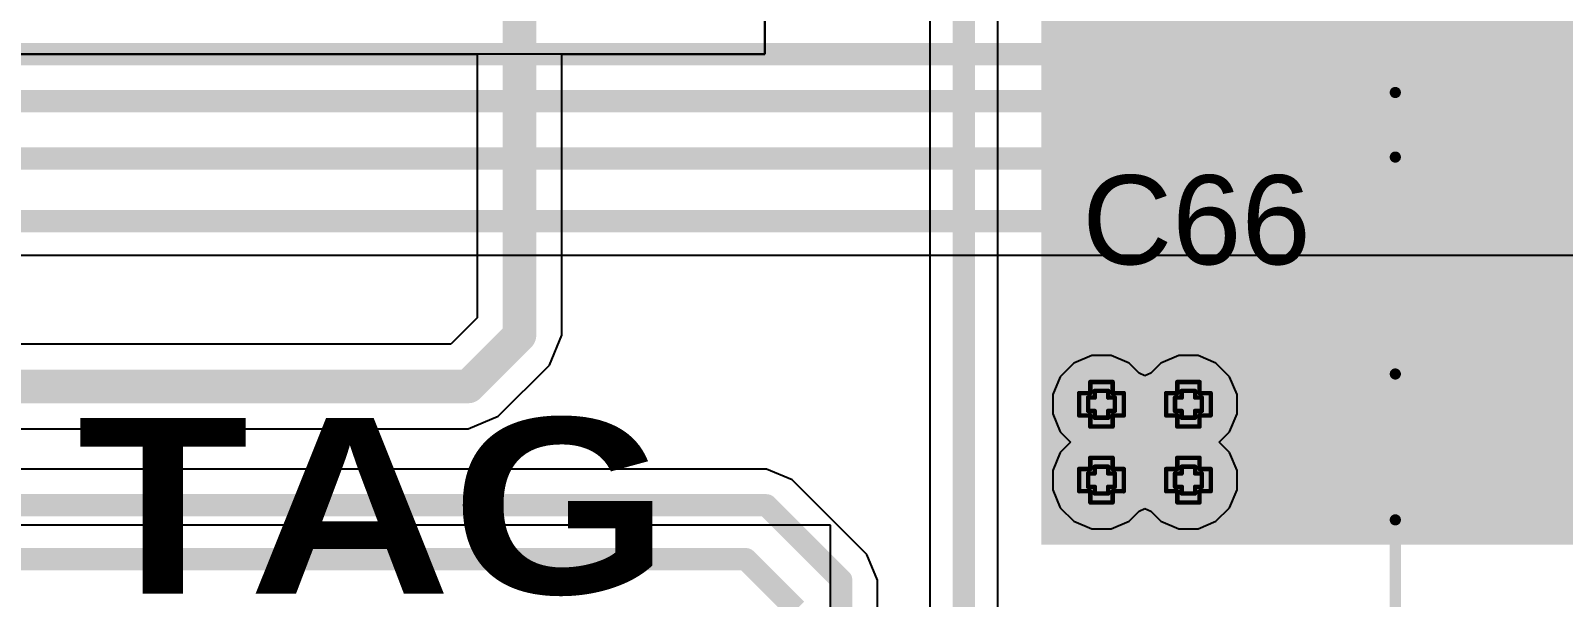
# Model space of a CAD drawing. Header units: inches. Extents: x -4 to 5258, y -4 to 5281.
# Drawn here: x 34.14 to 51.6, y 60.87 to 67.33 of the extents above; entities that cross this region are included whole.
import ezdxf

# ---------------------------------------------------------------- set-up
doc = ezdxf.new("R2010")
doc.units = ezdxf.units.IN
for name, color, linetype in [('Bottom Layer', 5, 'Continuous'), ('Bottom Solder', 6, 'Continuous'), ('Drill Drawing', 1, 'Continuous'), ('Layer 1', 16, 'Continuous'), ('Layer 2', 76, 'Continuous'), ('Top Layer', 1, 'Continuous'), ('Top Overlay', 2, 'Continuous'), ('Top Paste', 8, 'Continuous'), ('Top Solder', 216, 'Continuous'), ('Via Holes', 16, 'Continuous')]:
    doc.layers.add(name, color=color, linetype=linetype)
doc.styles.add('Arial', font='', dxfattribs={"height": 0.2})
doc.styles.add('Arial Black_Bold', font='', dxfattribs={"height": 0.2})
doc.styles.get('Arial').set_extended_font_data('Arial')
doc.styles.get('Arial Black_Bold').set_extended_font_data('Arial Black', bold=True)

# ---------------------------------------------------------------- blocks, each defined once
blk = doc.blocks.new('SVZ1VM101E09E00RAXXX_245')
at = {"layer": 'Top Layer'}
for points in [[(-4.42, 0.6), (-0.92, 0.6), (-0.92, -0.6), (-4.42, -0.6)], [(0.92, 0.6), (4.42, 0.6), (4.42, -0.6), (0.92, -0.6)]]:
    blk.add_hatch(color=1, dxfattribs=at).paths.add_polyline_path(points)
at = {"layer": 'Top Paste'}
for points in [[(-4.42, 0.6), (-0.92, 0.6), (-0.92, -0.6), (-4.42, -0.6)], [(0.92, 0.6), (4.42, 0.6), (4.42, -0.6), (0.92, -0.6)]]:
    blk.add_hatch(color=8, dxfattribs=at).paths.add_polyline_path(points)
at = {"layer": 'Top Solder'}
for points in [[(-4.471, 0.651), (-0.869, 0.651), (-0.869, -0.651), (-4.471, -0.651)], [(0.869, 0.651), (4.471, 0.651), (4.471, -0.651), (0.869, -0.651)]]:
    blk.add_hatch(color=216, dxfattribs=at).paths.add_polyline_path(points)
at = {"layer": 'Top Overlay'}
for points in [[(-2.032, 3.302, 0.127, 0.127, 0), (-3.302, 2.032, 0.127, 0.127, 0)], [(-1.905, 3.302, 0.127, 0.127, 0), (-2.032, 3.302, 0.127, 0.127, 0)], [(3.302, 3.302, 0.127, 0.127, 0), (-1.905, 3.302, 0.127, 0.127, 0)], [(3.302, 3.302, 0.127, 0.127, 0), (3.302, 0.831, 0.127, 0.127, 0)], [(-3.302, 2.032, 0.127, 0.127, 0), (-3.302, 0.831, 0.127, 0.127, 0)], [(-3.302, -0.831, 0.127, 0.127, 0), (-3.302, -2.032, 0.127, 0.127, 0)], [(3.302, -0.831, 0.127, 0.127, 0), (3.302, -3.302, 0.127, 0.127, 0)], [(-2.032, -3.302, 0.127, 0.127, 0), (-3.302, -2.032, 0.127, 0.127, 0)], [(3.302, -3.302, 0.127, 0.127, 0), (-2.032, -3.302, 0.127, 0.127, 0)]]:
    blk.add_lwpolyline(points, format="xyseb", dxfattribs=at)
for points in [[(-2.064, 3.302, 0.0635, 0.0635, 1), (-2, 3.302, 0.0635, 0.0635, 1)], [(-2.064, 3.302, 0.0635, 0.0635, 1), (-2, 3.302, 0.0635, 0.0635, 1)], [(-1.937, 3.302, 0.0635, 0.0635, 1), (-1.873, 3.302, 0.0635, 0.0635, 1)], [(-1.937, 3.302, 0.0635, 0.0635, 1), (-1.873, 3.302, 0.0635, 0.0635, 1)], [(3.27, 3.302, 0.0635, 0.0635, 1), (3.334, 3.302, 0.0635, 0.0635, 1)], [(3.27, 3.302, 0.0635, 0.0635, 1), (3.334, 3.302, 0.0635, 0.0635, 1)], [(-3.334, 2.032, 0.0635, 0.0635, 1), (-3.27, 2.032, 0.0635, 0.0635, 1)], [(-3.334, 2.032, 0.0635, 0.0635, 1), (-3.27, 2.032, 0.0635, 0.0635, 1)], [(-3.334, 0.831, 0.0635, 0.0635, 1), (-3.27, 0.831, 0.0635, 0.0635, 1)], [(3.27, 0.831, 0.0635, 0.0635, 1), (3.334, 0.831, 0.0635, 0.0635, 1)], [(-3.334, -0.831, 0.0635, 0.0635, 1), (-3.27, -0.831, 0.0635, 0.0635, 1)], [(3.27, -0.831, 0.0635, 0.0635, 1), (3.334, -0.831, 0.0635, 0.0635, 1)], [(-3.334, -2.032, 0.0635, 0.0635, 1), (-3.27, -2.032, 0.0635, 0.0635, 1)], [(-3.334, -2.032, 0.0635, 0.0635, 1), (-3.27, -2.032, 0.0635, 0.0635, 1)], [(-2.064, -3.302, 0.0635, 0.0635, 1), (-2, -3.302, 0.0635, 0.0635, 1)], [(-2.064, -3.302, 0.0635, 0.0635, 1), (-2, -3.302, 0.0635, 0.0635, 1)], [(3.27, -3.302, 0.0635, 0.0635, 1), (3.334, -3.302, 0.0635, 0.0635, 1)], [(3.27, -3.302, 0.0635, 0.0635, 1), (3.334, -3.302, 0.0635, 0.0635, 1)]]:
    blk.add_lwpolyline(points, format="xyseb", close=True, dxfattribs=at)
at = {"layer": 'Top Overlay', "style": 'Arial'}
blk.add_text('+', height=0.635, dxfattribs=at).set_placement((-4.05, 0.699))
blk = doc.blocks.new('SVZ1VM101E09E00RAXXX_247')
at = {"layer": 'Top Layer'}
for points in [[(-4.42, 0.6), (-0.92, 0.6), (-0.92, -0.6), (-4.42, -0.6)], [(0.92, 0.6), (4.42, 0.6), (4.42, -0.6), (0.92, -0.6)]]:
    blk.add_hatch(color=1, dxfattribs=at).paths.add_polyline_path(points)
at = {"layer": 'Top Paste'}
for points in [[(-4.42, 0.6), (-0.92, 0.6), (-0.92, -0.6), (-4.42, -0.6)], [(0.92, 0.6), (4.42, 0.6), (4.42, -0.6), (0.92, -0.6)]]:
    blk.add_hatch(color=8, dxfattribs=at).paths.add_polyline_path(points)
at = {"layer": 'Top Solder'}
for points in [[(-4.471, 0.651), (-0.869, 0.651), (-0.869, -0.651), (-4.471, -0.651)], [(0.869, 0.651), (4.471, 0.651), (4.471, -0.651), (0.869, -0.651)]]:
    blk.add_hatch(color=216, dxfattribs=at).paths.add_polyline_path(points)
at = {"layer": 'Top Overlay'}
for points in [[(-2.032, 3.302, 0.127, 0.127, 0), (-3.302, 2.032, 0.127, 0.127, 0)], [(-1.905, 3.302, 0.127, 0.127, 0), (-2.032, 3.302, 0.127, 0.127, 0)], [(3.302, 3.302, 0.127, 0.127, 0), (-1.905, 3.302, 0.127, 0.127, 0)], [(3.302, 3.302, 0.127, 0.127, 0), (3.302, 0.831, 0.127, 0.127, 0)], [(-3.302, 2.032, 0.127, 0.127, 0), (-3.302, 0.831, 0.127, 0.127, 0)], [(-3.302, -0.831, 0.127, 0.127, 0), (-3.302, -2.032, 0.127, 0.127, 0)], [(3.302, -0.831, 0.127, 0.127, 0), (3.302, -3.302, 0.127, 0.127, 0)], [(-2.032, -3.302, 0.127, 0.127, 0), (-3.302, -2.032, 0.127, 0.127, 0)], [(3.302, -3.302, 0.127, 0.127, 0), (-2.032, -3.302, 0.127, 0.127, 0)]]:
    blk.add_lwpolyline(points, format="xyseb", dxfattribs=at)
for points in [[(-2.064, 3.302, 0.0635, 0.0635, 1), (-2, 3.302, 0.0635, 0.0635, 1)], [(-2.064, 3.302, 0.0635, 0.0635, 1), (-2, 3.302, 0.0635, 0.0635, 1)], [(-1.937, 3.302, 0.0635, 0.0635, 1), (-1.873, 3.302, 0.0635, 0.0635, 1)], [(-1.937, 3.302, 0.0635, 0.0635, 1), (-1.873, 3.302, 0.0635, 0.0635, 1)], [(3.27, 3.302, 0.0635, 0.0635, 1), (3.334, 3.302, 0.0635, 0.0635, 1)], [(3.27, 3.302, 0.0635, 0.0635, 1), (3.334, 3.302, 0.0635, 0.0635, 1)], [(-3.334, 2.032, 0.0635, 0.0635, 1), (-3.27, 2.032, 0.0635, 0.0635, 1)], [(-3.334, 2.032, 0.0635, 0.0635, 1), (-3.27, 2.032, 0.0635, 0.0635, 1)], [(-3.334, 0.831, 0.0635, 0.0635, 1), (-3.27, 0.831, 0.0635, 0.0635, 1)], [(3.27, 0.831, 0.0635, 0.0635, 1), (3.334, 0.831, 0.0635, 0.0635, 1)], [(-3.334, -0.831, 0.0635, 0.0635, 1), (-3.27, -0.831, 0.0635, 0.0635, 1)], [(3.27, -0.831, 0.0635, 0.0635, 1), (3.334, -0.831, 0.0635, 0.0635, 1)], [(-3.334, -2.032, 0.0635, 0.0635, 1), (-3.27, -2.032, 0.0635, 0.0635, 1)], [(-3.334, -2.032, 0.0635, 0.0635, 1), (-3.27, -2.032, 0.0635, 0.0635, 1)], [(-2.064, -3.302, 0.0635, 0.0635, 1), (-2, -3.302, 0.0635, 0.0635, 1)], [(-2.064, -3.302, 0.0635, 0.0635, 1), (-2, -3.302, 0.0635, 0.0635, 1)], [(3.27, -3.302, 0.0635, 0.0635, 1), (3.334, -3.302, 0.0635, 0.0635, 1)], [(3.27, -3.302, 0.0635, 0.0635, 1), (3.334, -3.302, 0.0635, 0.0635, 1)]]:
    blk.add_lwpolyline(points, format="xyseb", close=True, dxfattribs=at)
at = {"layer": 'Top Overlay', "style": 'Arial'}
blk.add_text('+', height=0.635, dxfattribs=at).set_placement((-4.05, 0.699))

msp = doc.modelspace()

# ---------------------------------------------------------------- hatches: boundary and pattern name
at = {"layer": 'Bottom Layer'}
h = msp.add_hatch(color=5, dxfattribs=at)
edge = h.paths.add_edge_path()
edge.add_arc((46.338, 63.07), 0.3, 0, 360)
h = msp.add_hatch(color=5, dxfattribs=at)
edge = h.paths.add_edge_path()
edge.add_arc((47.329, 63.07), 0.3, 0, 360)
h = msp.add_hatch(color=5, dxfattribs=at)
edge = h.paths.add_edge_path()
edge.add_arc((46.338, 62.206), 0.3, 0, 360)
h = msp.add_hatch(color=5, dxfattribs=at)
edge = h.paths.add_edge_path()
edge.add_arc((47.329, 62.206), 0.3, 0, 360)
at = {"layer": 'Bottom Solder'}
h = msp.add_hatch(color=6, dxfattribs=at)
edge = h.paths.add_edge_path()
edge.add_arc((46.338, 63.07), 0.402, 0, 360)
h = msp.add_hatch(color=6, dxfattribs=at)
edge = h.paths.add_edge_path()
edge.add_arc((47.329, 63.07), 0.402, 0, 360)
h = msp.add_hatch(color=6, dxfattribs=at)
edge = h.paths.add_edge_path()
edge.add_arc((46.338, 62.206), 0.402, 0, 360)
h = msp.add_hatch(color=6, dxfattribs=at)
edge = h.paths.add_edge_path()
edge.add_arc((47.329, 62.206), 0.402, 0, 360)
at = {"layer": 'Layer 1'}
h = msp.add_hatch(color=16, dxfattribs=at)
edge = h.paths.add_edge_path()
edge.add_arc((46.338, 63.07), 0.3, 0, 360)
h = msp.add_hatch(color=16, dxfattribs=at)
edge = h.paths.add_edge_path()
edge.add_arc((47.329, 63.07), 0.3, 0, 360)
h = msp.add_hatch(color=16, dxfattribs=at)
edge = h.paths.add_edge_path()
edge.add_arc((46.338, 62.206), 0.3, 0, 360)
h = msp.add_hatch(color=16, dxfattribs=at)
edge = h.paths.add_edge_path()
edge.add_arc((47.329, 62.206), 0.3, 0, 360)
at = {"layer": 'Layer 2'}
h = msp.add_hatch(color=76, dxfattribs=at)
edge = h.paths.add_edge_path()
edge.add_arc((46.338, 63.07), 0.3, 0, 360)
h = msp.add_hatch(color=76, dxfattribs=at)
edge = h.paths.add_edge_path()
edge.add_arc((47.329, 63.07), 0.3, 0, 360)
h = msp.add_hatch(color=76, dxfattribs=at)
edge = h.paths.add_edge_path()
edge.add_arc((46.338, 62.206), 0.3, 0, 360)
h = msp.add_hatch(color=76, dxfattribs=at)
edge = h.paths.add_edge_path()
edge.add_arc((47.329, 62.206), 0.3, 0, 360)
at = {"layer": 'Top Layer'}
msp.add_hatch(color=1, dxfattribs=at).paths.add_polyline_path([(45.653, 61.47), (52.988, 61.47), (52.988, 70.524), (45.653, 70.524)])
h = msp.add_hatch(color=1, dxfattribs=at)
edge = h.paths.add_edge_path()
edge.add_arc((46.338, 63.07), 0.3, 0, 360)
h = msp.add_hatch(color=1, dxfattribs=at)
edge = h.paths.add_edge_path()
edge.add_arc((47.329, 63.07), 0.3, 0, 360)
h = msp.add_hatch(color=1, dxfattribs=at)
edge = h.paths.add_edge_path()
edge.add_arc((46.338, 62.206), 0.3, 0, 360)
h = msp.add_hatch(color=1, dxfattribs=at)
edge = h.paths.add_edge_path()
edge.add_arc((47.329, 62.206), 0.3, 0, 360)
at = {"layer": 'Top Solder'}
h = msp.add_hatch(color=216, dxfattribs=at)
edge = h.paths.add_edge_path()
edge.add_arc((46.338, 63.07), 0.402, 0, 360)
h = msp.add_hatch(color=216, dxfattribs=at)
edge = h.paths.add_edge_path()
edge.add_arc((47.329, 63.07), 0.402, 0, 360)
h = msp.add_hatch(color=216, dxfattribs=at)
edge = h.paths.add_edge_path()
edge.add_arc((46.338, 62.206), 0.402, 0, 360)
h = msp.add_hatch(color=216, dxfattribs=at)
edge = h.paths.add_edge_path()
edge.add_arc((47.329, 62.206), 0.402, 0, 360)
at = {"layer": 'Via Holes'}
h = msp.add_hatch(color=7, dxfattribs=at)
edge = h.paths.add_edge_path()
edge.add_arc((46.338, 63.07), 0.15, 0, 360)
h = msp.add_hatch(color=7, dxfattribs=at)
edge = h.paths.add_edge_path()
edge.add_arc((47.329, 63.07), 0.15, 0, 360)
h = msp.add_hatch(color=7, dxfattribs=at)
edge = h.paths.add_edge_path()
edge.add_arc((46.338, 62.206), 0.15, 0, 360)
h = msp.add_hatch(color=7, dxfattribs=at)
edge = h.paths.add_edge_path()
edge.add_arc((47.329, 62.206), 0.15, 0, 360)

# ---------------------------------------------------------------- linework, layer by layer
at = {"layer": 'Bottom Layer'}
for p, q in [((44.382, 71.354), (44.382, 25.254)), ((45.159, 57.755), (45.159, 71.193))]:
    msp.add_line(p, q, dxfattribs=at)
msp.add_lwpolyline([(44.771, 24.859, 0.254, 0.254, 0), (44.771, 71.354, 0.254, 0.254, 0)], format="xyseb", dxfattribs=at)
at = {"layer": 'Drill Drawing'}
for points in [[(46.084, 62.943, 0.0508, 0.0508, 0), (46.084, 63.197, 0.0508, 0.0508, 0)], [(46.084, 63.197, 0.0508, 0.0508, 0), (46.211, 63.197, 0.0508, 0.0508, 0)], [(46.211, 63.197, 0.0508, 0.0508, 0), (46.211, 63.324, 0.0508, 0.0508, 0)], [(46.211, 63.324, 0.0508, 0.0508, 0), (46.465, 63.324, 0.0508, 0.0508, 0)], [(46.262, 63.146, 0.0508, 0.0508, 0), (46.262, 63.222, 0.0508, 0.0508, 0)], [(46.262, 63.222, 0.0508, 0.0508, 0), (46.414, 63.222, 0.0508, 0.0508, 0)], [(46.414, 63.146, 0.0508, 0.0508, 0), (46.414, 63.222, 0.0508, 0.0508, 0)], [(46.465, 63.197, 0.0508, 0.0508, 0), (46.465, 63.324, 0.0508, 0.0508, 0)], [(46.465, 63.197, 0.0508, 0.0508, 0), (46.592, 63.197, 0.0508, 0.0508, 0)], [(46.592, 62.943, 0.0508, 0.0508, 0), (46.592, 63.197, 0.0508, 0.0508, 0)], [(47.075, 62.943, 0.0508, 0.0508, 0), (47.075, 63.197, 0.0508, 0.0508, 0)], [(47.075, 63.197, 0.0508, 0.0508, 0), (47.202, 63.197, 0.0508, 0.0508, 0)], [(47.202, 63.197, 0.0508, 0.0508, 0), (47.202, 63.324, 0.0508, 0.0508, 0)], [(47.202, 63.324, 0.0508, 0.0508, 0), (47.456, 63.324, 0.0508, 0.0508, 0)], [(47.252, 63.146, 0.0508, 0.0508, 0), (47.252, 63.222, 0.0508, 0.0508, 0)], [(47.252, 63.222, 0.0508, 0.0508, 0), (47.405, 63.222, 0.0508, 0.0508, 0)], [(47.405, 63.146, 0.0508, 0.0508, 0), (47.405, 63.222, 0.0508, 0.0508, 0)], [(47.456, 63.197, 0.0508, 0.0508, 0), (47.456, 63.324, 0.0508, 0.0508, 0)], [(47.456, 63.197, 0.0508, 0.0508, 0), (47.583, 63.197, 0.0508, 0.0508, 0)], [(47.583, 62.943, 0.0508, 0.0508, 0), (47.583, 63.197, 0.0508, 0.0508, 0)], [(46.186, 62.994, 0.0508, 0.0508, 0), (46.186, 63.146, 0.0508, 0.0508, 0)], [(46.186, 63.146, 0.0508, 0.0508, 0), (46.262, 63.146, 0.0508, 0.0508, 0)], [(46.414, 63.146, 0.0508, 0.0508, 0), (46.49, 63.146, 0.0508, 0.0508, 0)], [(46.49, 62.994, 0.0508, 0.0508, 0), (46.49, 63.146, 0.0508, 0.0508, 0)], [(47.176, 62.994, 0.0508, 0.0508, 0), (47.176, 63.146, 0.0508, 0.0508, 0)], [(47.176, 63.146, 0.0508, 0.0508, 0), (47.252, 63.146, 0.0508, 0.0508, 0)], [(47.405, 63.146, 0.0508, 0.0508, 0), (47.481, 63.146, 0.0508, 0.0508, 0)], [(47.481, 62.994, 0.0508, 0.0508, 0), (47.481, 63.146, 0.0508, 0.0508, 0)], [(46.084, 62.943, 0.0508, 0.0508, 0), (46.211, 62.943, 0.0508, 0.0508, 0)], [(46.186, 62.994, 0.0508, 0.0508, 0), (46.262, 62.994, 0.0508, 0.0508, 0)], [(46.211, 62.816, 0.0508, 0.0508, 0), (46.211, 62.943, 0.0508, 0.0508, 0)], [(46.262, 62.917, 0.0508, 0.0508, 0), (46.262, 62.994, 0.0508, 0.0508, 0)], [(46.262, 62.917, 0.0508, 0.0508, 0), (46.414, 62.917, 0.0508, 0.0508, 0)], [(46.414, 62.994, 0.0508, 0.0508, 0), (46.49, 62.994, 0.0508, 0.0508, 0)], [(46.414, 62.917, 0.0508, 0.0508, 0), (46.414, 62.994, 0.0508, 0.0508, 0)], [(46.465, 62.943, 0.0508, 0.0508, 0), (46.592, 62.943, 0.0508, 0.0508, 0)], [(46.465, 62.816, 0.0508, 0.0508, 0), (46.465, 62.943, 0.0508, 0.0508, 0)], [(47.075, 62.943, 0.0508, 0.0508, 0), (47.202, 62.943, 0.0508, 0.0508, 0)], [(47.176, 62.994, 0.0508, 0.0508, 0), (47.252, 62.994, 0.0508, 0.0508, 0)], [(47.202, 62.816, 0.0508, 0.0508, 0), (47.202, 62.943, 0.0508, 0.0508, 0)], [(47.252, 62.917, 0.0508, 0.0508, 0), (47.252, 62.994, 0.0508, 0.0508, 0)], [(47.252, 62.917, 0.0508, 0.0508, 0), (47.405, 62.917, 0.0508, 0.0508, 0)], [(47.405, 62.994, 0.0508, 0.0508, 0), (47.481, 62.994, 0.0508, 0.0508, 0)], [(47.405, 62.917, 0.0508, 0.0508, 0), (47.405, 62.994, 0.0508, 0.0508, 0)], [(47.456, 62.943, 0.0508, 0.0508, 0), (47.583, 62.943, 0.0508, 0.0508, 0)], [(47.456, 62.816, 0.0508, 0.0508, 0), (47.456, 62.943, 0.0508, 0.0508, 0)], [(46.211, 62.816, 0.0508, 0.0508, 0), (46.465, 62.816, 0.0508, 0.0508, 0)], [(47.202, 62.816, 0.0508, 0.0508, 0), (47.456, 62.816, 0.0508, 0.0508, 0)], [(46.084, 62.079, 0.0508, 0.0508, 0), (46.084, 62.333, 0.0508, 0.0508, 0)], [(46.084, 62.333, 0.0508, 0.0508, 0), (46.211, 62.333, 0.0508, 0.0508, 0)], [(46.211, 62.333, 0.0508, 0.0508, 0), (46.211, 62.46, 0.0508, 0.0508, 0)], [(46.211, 62.46, 0.0508, 0.0508, 0), (46.465, 62.46, 0.0508, 0.0508, 0)], [(46.262, 62.282, 0.0508, 0.0508, 0), (46.262, 62.359, 0.0508, 0.0508, 0)], [(46.262, 62.359, 0.0508, 0.0508, 0), (46.414, 62.359, 0.0508, 0.0508, 0)], [(46.414, 62.282, 0.0508, 0.0508, 0), (46.414, 62.359, 0.0508, 0.0508, 0)], [(46.465, 62.333, 0.0508, 0.0508, 0), (46.465, 62.46, 0.0508, 0.0508, 0)], [(46.465, 62.333, 0.0508, 0.0508, 0), (46.592, 62.333, 0.0508, 0.0508, 0)], [(46.592, 62.079, 0.0508, 0.0508, 0), (46.592, 62.333, 0.0508, 0.0508, 0)], [(47.075, 62.079, 0.0508, 0.0508, 0), (47.075, 62.333, 0.0508, 0.0508, 0)], [(47.075, 62.333, 0.0508, 0.0508, 0), (47.202, 62.333, 0.0508, 0.0508, 0)], [(47.202, 62.333, 0.0508, 0.0508, 0), (47.202, 62.46, 0.0508, 0.0508, 0)], [(47.202, 62.46, 0.0508, 0.0508, 0), (47.456, 62.46, 0.0508, 0.0508, 0)], [(47.252, 62.282, 0.0508, 0.0508, 0), (47.252, 62.359, 0.0508, 0.0508, 0)], [(47.252, 62.359, 0.0508, 0.0508, 0), (47.405, 62.359, 0.0508, 0.0508, 0)], [(47.405, 62.282, 0.0508, 0.0508, 0), (47.405, 62.359, 0.0508, 0.0508, 0)], [(47.456, 62.333, 0.0508, 0.0508, 0), (47.456, 62.46, 0.0508, 0.0508, 0)], [(47.456, 62.333, 0.0508, 0.0508, 0), (47.583, 62.333, 0.0508, 0.0508, 0)], [(47.583, 62.079, 0.0508, 0.0508, 0), (47.583, 62.333, 0.0508, 0.0508, 0)], [(46.186, 62.13, 0.0508, 0.0508, 0), (46.186, 62.282, 0.0508, 0.0508, 0)], [(46.186, 62.282, 0.0508, 0.0508, 0), (46.262, 62.282, 0.0508, 0.0508, 0)], [(46.414, 62.282, 0.0508, 0.0508, 0), (46.49, 62.282, 0.0508, 0.0508, 0)], [(46.49, 62.13, 0.0508, 0.0508, 0), (46.49, 62.282, 0.0508, 0.0508, 0)], [(47.176, 62.13, 0.0508, 0.0508, 0), (47.176, 62.282, 0.0508, 0.0508, 0)], [(47.176, 62.282, 0.0508, 0.0508, 0), (47.252, 62.282, 0.0508, 0.0508, 0)], [(47.405, 62.282, 0.0508, 0.0508, 0), (47.481, 62.282, 0.0508, 0.0508, 0)], [(47.481, 62.13, 0.0508, 0.0508, 0), (47.481, 62.282, 0.0508, 0.0508, 0)], [(46.084, 62.079, 0.0508, 0.0508, 0), (46.211, 62.079, 0.0508, 0.0508, 0)], [(46.186, 62.13, 0.0508, 0.0508, 0), (46.262, 62.13, 0.0508, 0.0508, 0)], [(46.211, 61.952, 0.0508, 0.0508, 0), (46.211, 62.079, 0.0508, 0.0508, 0)], [(46.262, 62.054, 0.0508, 0.0508, 0), (46.262, 62.13, 0.0508, 0.0508, 0)], [(46.262, 62.054, 0.0508, 0.0508, 0), (46.414, 62.054, 0.0508, 0.0508, 0)], [(46.414, 62.13, 0.0508, 0.0508, 0), (46.49, 62.13, 0.0508, 0.0508, 0)], [(46.414, 62.054, 0.0508, 0.0508, 0), (46.414, 62.13, 0.0508, 0.0508, 0)], [(46.465, 62.079, 0.0508, 0.0508, 0), (46.592, 62.079, 0.0508, 0.0508, 0)], [(46.465, 61.952, 0.0508, 0.0508, 0), (46.465, 62.079, 0.0508, 0.0508, 0)], [(47.075, 62.079, 0.0508, 0.0508, 0), (47.202, 62.079, 0.0508, 0.0508, 0)], [(47.176, 62.13, 0.0508, 0.0508, 0), (47.252, 62.13, 0.0508, 0.0508, 0)], [(47.202, 61.952, 0.0508, 0.0508, 0), (47.202, 62.079, 0.0508, 0.0508, 0)], [(47.252, 62.054, 0.0508, 0.0508, 0), (47.252, 62.13, 0.0508, 0.0508, 0)], [(47.252, 62.054, 0.0508, 0.0508, 0), (47.405, 62.054, 0.0508, 0.0508, 0)], [(47.405, 62.13, 0.0508, 0.0508, 0), (47.481, 62.13, 0.0508, 0.0508, 0)], [(47.405, 62.054, 0.0508, 0.0508, 0), (47.405, 62.13, 0.0508, 0.0508, 0)], [(47.456, 62.079, 0.0508, 0.0508, 0), (47.583, 62.079, 0.0508, 0.0508, 0)], [(47.456, 61.952, 0.0508, 0.0508, 0), (47.456, 62.079, 0.0508, 0.0508, 0)], [(46.211, 61.952, 0.0508, 0.0508, 0), (46.465, 61.952, 0.0508, 0.0508, 0)], [(47.202, 61.952, 0.0508, 0.0508, 0), (47.456, 61.952, 0.0508, 0.0508, 0)]]:
    msp.add_lwpolyline(points, format="xyseb", dxfattribs=at)
for points in [[(46.071, 63.197, 0.0254, 0.0254, 1), (46.097, 63.197, 0.0254, 0.0254, 1)], [(46.071, 63.197, 0.0254, 0.0254, 1), (46.097, 63.197, 0.0254, 0.0254, 1)], [(46.198, 63.324, 0.0254, 0.0254, 1), (46.224, 63.324, 0.0254, 0.0254, 1)], [(46.198, 63.324, 0.0254, 0.0254, 1), (46.224, 63.324, 0.0254, 0.0254, 1)], [(46.198, 63.197, 0.0254, 0.0254, 1), (46.224, 63.197, 0.0254, 0.0254, 1)], [(46.198, 63.197, 0.0254, 0.0254, 1), (46.224, 63.197, 0.0254, 0.0254, 1)], [(46.249, 63.222, 0.0254, 0.0254, 1), (46.274, 63.222, 0.0254, 0.0254, 1)], [(46.249, 63.222, 0.0254, 0.0254, 1), (46.274, 63.222, 0.0254, 0.0254, 1)], [(46.401, 63.222, 0.0254, 0.0254, 1), (46.427, 63.222, 0.0254, 0.0254, 1)], [(46.401, 63.222, 0.0254, 0.0254, 1), (46.427, 63.222, 0.0254, 0.0254, 1)], [(46.452, 63.324, 0.0254, 0.0254, 1), (46.478, 63.324, 0.0254, 0.0254, 1)], [(46.452, 63.324, 0.0254, 0.0254, 1), (46.478, 63.324, 0.0254, 0.0254, 1)], [(46.452, 63.197, 0.0254, 0.0254, 1), (46.478, 63.197, 0.0254, 0.0254, 1)], [(46.452, 63.197, 0.0254, 0.0254, 1), (46.478, 63.197, 0.0254, 0.0254, 1)], [(46.579, 63.197, 0.0254, 0.0254, 1), (46.605, 63.197, 0.0254, 0.0254, 1)], [(46.579, 63.197, 0.0254, 0.0254, 1), (46.605, 63.197, 0.0254, 0.0254, 1)], [(47.062, 63.197, 0.0254, 0.0254, 1), (47.087, 63.197, 0.0254, 0.0254, 1)], [(47.062, 63.197, 0.0254, 0.0254, 1), (47.087, 63.197, 0.0254, 0.0254, 1)], [(47.189, 63.324, 0.0254, 0.0254, 1), (47.214, 63.324, 0.0254, 0.0254, 1)], [(47.189, 63.324, 0.0254, 0.0254, 1), (47.214, 63.324, 0.0254, 0.0254, 1)], [(47.189, 63.197, 0.0254, 0.0254, 1), (47.214, 63.197, 0.0254, 0.0254, 1)], [(47.189, 63.197, 0.0254, 0.0254, 1), (47.214, 63.197, 0.0254, 0.0254, 1)], [(47.24, 63.222, 0.0254, 0.0254, 1), (47.265, 63.222, 0.0254, 0.0254, 1)], [(47.24, 63.222, 0.0254, 0.0254, 1), (47.265, 63.222, 0.0254, 0.0254, 1)], [(47.392, 63.222, 0.0254, 0.0254, 1), (47.417, 63.222, 0.0254, 0.0254, 1)], [(47.392, 63.222, 0.0254, 0.0254, 1), (47.417, 63.222, 0.0254, 0.0254, 1)], [(47.443, 63.324, 0.0254, 0.0254, 1), (47.468, 63.324, 0.0254, 0.0254, 1)], [(47.443, 63.324, 0.0254, 0.0254, 1), (47.468, 63.324, 0.0254, 0.0254, 1)], [(47.443, 63.197, 0.0254, 0.0254, 1), (47.468, 63.197, 0.0254, 0.0254, 1)], [(47.443, 63.197, 0.0254, 0.0254, 1), (47.468, 63.197, 0.0254, 0.0254, 1)], [(47.57, 63.197, 0.0254, 0.0254, 1), (47.595, 63.197, 0.0254, 0.0254, 1)], [(47.57, 63.197, 0.0254, 0.0254, 1), (47.595, 63.197, 0.0254, 0.0254, 1)], [(46.173, 63.146, 0.0254, 0.0254, 1), (46.198, 63.146, 0.0254, 0.0254, 1)], [(46.173, 63.146, 0.0254, 0.0254, 1), (46.198, 63.146, 0.0254, 0.0254, 1)], [(46.249, 63.146, 0.0254, 0.0254, 1), (46.274, 63.146, 0.0254, 0.0254, 1)], [(46.249, 63.146, 0.0254, 0.0254, 1), (46.274, 63.146, 0.0254, 0.0254, 1)], [(46.401, 63.146, 0.0254, 0.0254, 1), (46.427, 63.146, 0.0254, 0.0254, 1)], [(46.401, 63.146, 0.0254, 0.0254, 1), (46.427, 63.146, 0.0254, 0.0254, 1)], [(46.478, 63.146, 0.0254, 0.0254, 1), (46.503, 63.146, 0.0254, 0.0254, 1)], [(46.478, 63.146, 0.0254, 0.0254, 1), (46.503, 63.146, 0.0254, 0.0254, 1)], [(47.163, 63.146, 0.0254, 0.0254, 1), (47.189, 63.146, 0.0254, 0.0254, 1)], [(47.163, 63.146, 0.0254, 0.0254, 1), (47.189, 63.146, 0.0254, 0.0254, 1)], [(47.24, 63.146, 0.0254, 0.0254, 1), (47.265, 63.146, 0.0254, 0.0254, 1)], [(47.24, 63.146, 0.0254, 0.0254, 1), (47.265, 63.146, 0.0254, 0.0254, 1)], [(47.392, 63.146, 0.0254, 0.0254, 1), (47.417, 63.146, 0.0254, 0.0254, 1)], [(47.392, 63.146, 0.0254, 0.0254, 1), (47.417, 63.146, 0.0254, 0.0254, 1)], [(47.468, 63.146, 0.0254, 0.0254, 1), (47.494, 63.146, 0.0254, 0.0254, 1)], [(47.468, 63.146, 0.0254, 0.0254, 1), (47.494, 63.146, 0.0254, 0.0254, 1)], [(46.071, 62.943, 0.0254, 0.0254, 1), (46.097, 62.943, 0.0254, 0.0254, 1)], [(46.071, 62.943, 0.0254, 0.0254, 1), (46.097, 62.943, 0.0254, 0.0254, 1)], [(46.173, 62.994, 0.0254, 0.0254, 1), (46.198, 62.994, 0.0254, 0.0254, 1)], [(46.173, 62.994, 0.0254, 0.0254, 1), (46.198, 62.994, 0.0254, 0.0254, 1)], [(46.198, 62.943, 0.0254, 0.0254, 1), (46.224, 62.943, 0.0254, 0.0254, 1)], [(46.198, 62.943, 0.0254, 0.0254, 1), (46.224, 62.943, 0.0254, 0.0254, 1)], [(46.249, 62.994, 0.0254, 0.0254, 1), (46.274, 62.994, 0.0254, 0.0254, 1)], [(46.249, 62.994, 0.0254, 0.0254, 1), (46.274, 62.994, 0.0254, 0.0254, 1)], [(46.249, 62.917, 0.0254, 0.0254, 1), (46.274, 62.917, 0.0254, 0.0254, 1)], [(46.249, 62.917, 0.0254, 0.0254, 1), (46.274, 62.917, 0.0254, 0.0254, 1)], [(46.401, 62.994, 0.0254, 0.0254, 1), (46.427, 62.994, 0.0254, 0.0254, 1)], [(46.401, 62.994, 0.0254, 0.0254, 1), (46.427, 62.994, 0.0254, 0.0254, 1)], [(46.401, 62.917, 0.0254, 0.0254, 1), (46.427, 62.917, 0.0254, 0.0254, 1)], [(46.401, 62.917, 0.0254, 0.0254, 1), (46.427, 62.917, 0.0254, 0.0254, 1)], [(46.452, 62.943, 0.0254, 0.0254, 1), (46.478, 62.943, 0.0254, 0.0254, 1)], [(46.452, 62.943, 0.0254, 0.0254, 1), (46.478, 62.943, 0.0254, 0.0254, 1)], [(46.478, 62.994, 0.0254, 0.0254, 1), (46.503, 62.994, 0.0254, 0.0254, 1)], [(46.478, 62.994, 0.0254, 0.0254, 1), (46.503, 62.994, 0.0254, 0.0254, 1)], [(46.579, 62.943, 0.0254, 0.0254, 1), (46.605, 62.943, 0.0254, 0.0254, 1)], [(46.579, 62.943, 0.0254, 0.0254, 1), (46.605, 62.943, 0.0254, 0.0254, 1)], [(47.062, 62.943, 0.0254, 0.0254, 1), (47.087, 62.943, 0.0254, 0.0254, 1)], [(47.062, 62.943, 0.0254, 0.0254, 1), (47.087, 62.943, 0.0254, 0.0254, 1)], [(47.163, 62.994, 0.0254, 0.0254, 1), (47.189, 62.994, 0.0254, 0.0254, 1)], [(47.163, 62.994, 0.0254, 0.0254, 1), (47.189, 62.994, 0.0254, 0.0254, 1)], [(47.189, 62.943, 0.0254, 0.0254, 1), (47.214, 62.943, 0.0254, 0.0254, 1)], [(47.189, 62.943, 0.0254, 0.0254, 1), (47.214, 62.943, 0.0254, 0.0254, 1)], [(47.24, 62.994, 0.0254, 0.0254, 1), (47.265, 62.994, 0.0254, 0.0254, 1)], [(47.24, 62.994, 0.0254, 0.0254, 1), (47.265, 62.994, 0.0254, 0.0254, 1)], [(47.24, 62.917, 0.0254, 0.0254, 1), (47.265, 62.917, 0.0254, 0.0254, 1)], [(47.24, 62.917, 0.0254, 0.0254, 1), (47.265, 62.917, 0.0254, 0.0254, 1)], [(47.392, 62.994, 0.0254, 0.0254, 1), (47.417, 62.994, 0.0254, 0.0254, 1)], [(47.392, 62.994, 0.0254, 0.0254, 1), (47.417, 62.994, 0.0254, 0.0254, 1)], [(47.392, 62.917, 0.0254, 0.0254, 1), (47.417, 62.917, 0.0254, 0.0254, 1)], [(47.392, 62.917, 0.0254, 0.0254, 1), (47.417, 62.917, 0.0254, 0.0254, 1)], [(47.443, 62.943, 0.0254, 0.0254, 1), (47.468, 62.943, 0.0254, 0.0254, 1)], [(47.443, 62.943, 0.0254, 0.0254, 1), (47.468, 62.943, 0.0254, 0.0254, 1)], [(47.468, 62.994, 0.0254, 0.0254, 1), (47.494, 62.994, 0.0254, 0.0254, 1)], [(47.468, 62.994, 0.0254, 0.0254, 1), (47.494, 62.994, 0.0254, 0.0254, 1)], [(47.57, 62.943, 0.0254, 0.0254, 1), (47.595, 62.943, 0.0254, 0.0254, 1)], [(47.57, 62.943, 0.0254, 0.0254, 1), (47.595, 62.943, 0.0254, 0.0254, 1)], [(46.198, 62.816, 0.0254, 0.0254, 1), (46.224, 62.816, 0.0254, 0.0254, 1)], [(46.198, 62.816, 0.0254, 0.0254, 1), (46.224, 62.816, 0.0254, 0.0254, 1)], [(46.452, 62.816, 0.0254, 0.0254, 1), (46.478, 62.816, 0.0254, 0.0254, 1)], [(46.452, 62.816, 0.0254, 0.0254, 1), (46.478, 62.816, 0.0254, 0.0254, 1)], [(47.189, 62.816, 0.0254, 0.0254, 1), (47.214, 62.816, 0.0254, 0.0254, 1)], [(47.189, 62.816, 0.0254, 0.0254, 1), (47.214, 62.816, 0.0254, 0.0254, 1)], [(47.443, 62.816, 0.0254, 0.0254, 1), (47.468, 62.816, 0.0254, 0.0254, 1)], [(47.443, 62.816, 0.0254, 0.0254, 1), (47.468, 62.816, 0.0254, 0.0254, 1)], [(46.071, 62.333, 0.0254, 0.0254, 1), (46.097, 62.333, 0.0254, 0.0254, 1)], [(46.071, 62.333, 0.0254, 0.0254, 1), (46.097, 62.333, 0.0254, 0.0254, 1)], [(46.198, 62.46, 0.0254, 0.0254, 1), (46.224, 62.46, 0.0254, 0.0254, 1)], [(46.198, 62.46, 0.0254, 0.0254, 1), (46.224, 62.46, 0.0254, 0.0254, 1)], [(46.198, 62.333, 0.0254, 0.0254, 1), (46.224, 62.333, 0.0254, 0.0254, 1)], [(46.198, 62.333, 0.0254, 0.0254, 1), (46.224, 62.333, 0.0254, 0.0254, 1)], [(46.249, 62.359, 0.0254, 0.0254, 1), (46.274, 62.359, 0.0254, 0.0254, 1)], [(46.249, 62.359, 0.0254, 0.0254, 1), (46.274, 62.359, 0.0254, 0.0254, 1)], [(46.401, 62.359, 0.0254, 0.0254, 1), (46.427, 62.359, 0.0254, 0.0254, 1)], [(46.401, 62.359, 0.0254, 0.0254, 1), (46.427, 62.359, 0.0254, 0.0254, 1)], [(46.452, 62.46, 0.0254, 0.0254, 1), (46.478, 62.46, 0.0254, 0.0254, 1)], [(46.452, 62.46, 0.0254, 0.0254, 1), (46.478, 62.46, 0.0254, 0.0254, 1)], [(46.452, 62.333, 0.0254, 0.0254, 1), (46.478, 62.333, 0.0254, 0.0254, 1)], [(46.452, 62.333, 0.0254, 0.0254, 1), (46.478, 62.333, 0.0254, 0.0254, 1)], [(46.579, 62.333, 0.0254, 0.0254, 1), (46.605, 62.333, 0.0254, 0.0254, 1)], [(46.579, 62.333, 0.0254, 0.0254, 1), (46.605, 62.333, 0.0254, 0.0254, 1)], [(47.062, 62.333, 0.0254, 0.0254, 1), (47.087, 62.333, 0.0254, 0.0254, 1)], [(47.062, 62.333, 0.0254, 0.0254, 1), (47.087, 62.333, 0.0254, 0.0254, 1)], [(47.189, 62.46, 0.0254, 0.0254, 1), (47.214, 62.46, 0.0254, 0.0254, 1)], [(47.189, 62.46, 0.0254, 0.0254, 1), (47.214, 62.46, 0.0254, 0.0254, 1)], [(47.189, 62.333, 0.0254, 0.0254, 1), (47.214, 62.333, 0.0254, 0.0254, 1)], [(47.189, 62.333, 0.0254, 0.0254, 1), (47.214, 62.333, 0.0254, 0.0254, 1)], [(47.24, 62.359, 0.0254, 0.0254, 1), (47.265, 62.359, 0.0254, 0.0254, 1)], [(47.24, 62.359, 0.0254, 0.0254, 1), (47.265, 62.359, 0.0254, 0.0254, 1)], [(47.392, 62.359, 0.0254, 0.0254, 1), (47.417, 62.359, 0.0254, 0.0254, 1)], [(47.392, 62.359, 0.0254, 0.0254, 1), (47.417, 62.359, 0.0254, 0.0254, 1)], [(47.443, 62.46, 0.0254, 0.0254, 1), (47.468, 62.46, 0.0254, 0.0254, 1)], [(47.443, 62.46, 0.0254, 0.0254, 1), (47.468, 62.46, 0.0254, 0.0254, 1)], [(47.443, 62.333, 0.0254, 0.0254, 1), (47.468, 62.333, 0.0254, 0.0254, 1)], [(47.443, 62.333, 0.0254, 0.0254, 1), (47.468, 62.333, 0.0254, 0.0254, 1)], [(47.57, 62.333, 0.0254, 0.0254, 1), (47.595, 62.333, 0.0254, 0.0254, 1)], [(47.57, 62.333, 0.0254, 0.0254, 1), (47.595, 62.333, 0.0254, 0.0254, 1)], [(46.173, 62.282, 0.0254, 0.0254, 1), (46.198, 62.282, 0.0254, 0.0254, 1)], [(46.173, 62.282, 0.0254, 0.0254, 1), (46.198, 62.282, 0.0254, 0.0254, 1)], [(46.249, 62.282, 0.0254, 0.0254, 1), (46.274, 62.282, 0.0254, 0.0254, 1)], [(46.249, 62.282, 0.0254, 0.0254, 1), (46.274, 62.282, 0.0254, 0.0254, 1)], [(46.401, 62.282, 0.0254, 0.0254, 1), (46.427, 62.282, 0.0254, 0.0254, 1)], [(46.401, 62.282, 0.0254, 0.0254, 1), (46.427, 62.282, 0.0254, 0.0254, 1)], [(46.478, 62.282, 0.0254, 0.0254, 1), (46.503, 62.282, 0.0254, 0.0254, 1)], [(46.478, 62.282, 0.0254, 0.0254, 1), (46.503, 62.282, 0.0254, 0.0254, 1)], [(47.163, 62.282, 0.0254, 0.0254, 1), (47.189, 62.282, 0.0254, 0.0254, 1)], [(47.163, 62.282, 0.0254, 0.0254, 1), (47.189, 62.282, 0.0254, 0.0254, 1)], [(47.24, 62.282, 0.0254, 0.0254, 1), (47.265, 62.282, 0.0254, 0.0254, 1)], [(47.24, 62.282, 0.0254, 0.0254, 1), (47.265, 62.282, 0.0254, 0.0254, 1)], [(47.392, 62.282, 0.0254, 0.0254, 1), (47.417, 62.282, 0.0254, 0.0254, 1)], [(47.392, 62.282, 0.0254, 0.0254, 1), (47.417, 62.282, 0.0254, 0.0254, 1)], [(47.468, 62.282, 0.0254, 0.0254, 1), (47.494, 62.282, 0.0254, 0.0254, 1)], [(47.468, 62.282, 0.0254, 0.0254, 1), (47.494, 62.282, 0.0254, 0.0254, 1)], [(46.071, 62.079, 0.0254, 0.0254, 1), (46.097, 62.079, 0.0254, 0.0254, 1)], [(46.071, 62.079, 0.0254, 0.0254, 1), (46.097, 62.079, 0.0254, 0.0254, 1)], [(46.173, 62.13, 0.0254, 0.0254, 1), (46.198, 62.13, 0.0254, 0.0254, 1)], [(46.173, 62.13, 0.0254, 0.0254, 1), (46.198, 62.13, 0.0254, 0.0254, 1)], [(46.198, 62.079, 0.0254, 0.0254, 1), (46.224, 62.079, 0.0254, 0.0254, 1)], [(46.198, 62.079, 0.0254, 0.0254, 1), (46.224, 62.079, 0.0254, 0.0254, 1)], [(46.249, 62.13, 0.0254, 0.0254, 1), (46.274, 62.13, 0.0254, 0.0254, 1)], [(46.249, 62.13, 0.0254, 0.0254, 1), (46.274, 62.13, 0.0254, 0.0254, 1)], [(46.249, 62.054, 0.0254, 0.0254, 1), (46.274, 62.054, 0.0254, 0.0254, 1)], [(46.249, 62.054, 0.0254, 0.0254, 1), (46.274, 62.054, 0.0254, 0.0254, 1)], [(46.401, 62.13, 0.0254, 0.0254, 1), (46.427, 62.13, 0.0254, 0.0254, 1)], [(46.401, 62.13, 0.0254, 0.0254, 1), (46.427, 62.13, 0.0254, 0.0254, 1)], [(46.401, 62.054, 0.0254, 0.0254, 1), (46.427, 62.054, 0.0254, 0.0254, 1)], [(46.401, 62.054, 0.0254, 0.0254, 1), (46.427, 62.054, 0.0254, 0.0254, 1)], [(46.452, 62.079, 0.0254, 0.0254, 1), (46.478, 62.079, 0.0254, 0.0254, 1)], [(46.452, 62.079, 0.0254, 0.0254, 1), (46.478, 62.079, 0.0254, 0.0254, 1)], [(46.478, 62.13, 0.0254, 0.0254, 1), (46.503, 62.13, 0.0254, 0.0254, 1)], [(46.478, 62.13, 0.0254, 0.0254, 1), (46.503, 62.13, 0.0254, 0.0254, 1)], [(46.579, 62.079, 0.0254, 0.0254, 1), (46.605, 62.079, 0.0254, 0.0254, 1)], [(46.579, 62.079, 0.0254, 0.0254, 1), (46.605, 62.079, 0.0254, 0.0254, 1)], [(47.062, 62.079, 0.0254, 0.0254, 1), (47.087, 62.079, 0.0254, 0.0254, 1)], [(47.062, 62.079, 0.0254, 0.0254, 1), (47.087, 62.079, 0.0254, 0.0254, 1)], [(47.163, 62.13, 0.0254, 0.0254, 1), (47.189, 62.13, 0.0254, 0.0254, 1)], [(47.163, 62.13, 0.0254, 0.0254, 1), (47.189, 62.13, 0.0254, 0.0254, 1)], [(47.189, 62.079, 0.0254, 0.0254, 1), (47.214, 62.079, 0.0254, 0.0254, 1)], [(47.189, 62.079, 0.0254, 0.0254, 1), (47.214, 62.079, 0.0254, 0.0254, 1)], [(47.24, 62.13, 0.0254, 0.0254, 1), (47.265, 62.13, 0.0254, 0.0254, 1)], [(47.24, 62.13, 0.0254, 0.0254, 1), (47.265, 62.13, 0.0254, 0.0254, 1)], [(47.24, 62.054, 0.0254, 0.0254, 1), (47.265, 62.054, 0.0254, 0.0254, 1)], [(47.24, 62.054, 0.0254, 0.0254, 1), (47.265, 62.054, 0.0254, 0.0254, 1)], [(47.392, 62.13, 0.0254, 0.0254, 1), (47.417, 62.13, 0.0254, 0.0254, 1)], [(47.392, 62.13, 0.0254, 0.0254, 1), (47.417, 62.13, 0.0254, 0.0254, 1)], [(47.392, 62.054, 0.0254, 0.0254, 1), (47.417, 62.054, 0.0254, 0.0254, 1)], [(47.392, 62.054, 0.0254, 0.0254, 1), (47.417, 62.054, 0.0254, 0.0254, 1)], [(47.443, 62.079, 0.0254, 0.0254, 1), (47.468, 62.079, 0.0254, 0.0254, 1)], [(47.443, 62.079, 0.0254, 0.0254, 1), (47.468, 62.079, 0.0254, 0.0254, 1)], [(47.468, 62.13, 0.0254, 0.0254, 1), (47.494, 62.13, 0.0254, 0.0254, 1)], [(47.468, 62.13, 0.0254, 0.0254, 1), (47.494, 62.13, 0.0254, 0.0254, 1)], [(47.57, 62.079, 0.0254, 0.0254, 1), (47.595, 62.079, 0.0254, 0.0254, 1)], [(47.57, 62.079, 0.0254, 0.0254, 1), (47.595, 62.079, 0.0254, 0.0254, 1)], [(46.198, 61.952, 0.0254, 0.0254, 1), (46.224, 61.952, 0.0254, 0.0254, 1)], [(46.198, 61.952, 0.0254, 0.0254, 1), (46.224, 61.952, 0.0254, 0.0254, 1)], [(46.452, 61.952, 0.0254, 0.0254, 1), (46.478, 61.952, 0.0254, 0.0254, 1)], [(46.452, 61.952, 0.0254, 0.0254, 1), (46.478, 61.952, 0.0254, 0.0254, 1)], [(47.189, 61.952, 0.0254, 0.0254, 1), (47.214, 61.952, 0.0254, 0.0254, 1)], [(47.189, 61.952, 0.0254, 0.0254, 1), (47.214, 61.952, 0.0254, 0.0254, 1)], [(47.443, 61.952, 0.0254, 0.0254, 1), (47.468, 61.952, 0.0254, 0.0254, 1)], [(47.443, 61.952, 0.0254, 0.0254, 1), (47.468, 61.952, 0.0254, 0.0254, 1)]]:
    msp.add_lwpolyline(points, format="xyseb", close=True, dxfattribs=at)
at = {"layer": 'Layer 2'}
for p, q in [((32.04, 64.767), (63.753, 64.767)), ((46.228, 63.624), (46.024, 63.54)), ((46.448, 63.624), (46.228, 63.624)), ((46.652, 63.54), (46.448, 63.624)), ((47.218, 63.624), (47.015, 63.54)), ((47.439, 63.624), (47.218, 63.624)), ((47.642, 63.54), (47.439, 63.624)), ((46.024, 63.54), (45.868, 63.384)), ((46.767, 63.424), (46.652, 63.54)), ((46.833, 63.395), (46.767, 63.424)), ((46.9, 63.424), (46.833, 63.395)), ((47.015, 63.54), (46.9, 63.424)), ((47.798, 63.384), (47.642, 63.54)), ((45.868, 63.384), (45.784, 63.18)), ((47.883, 63.18), (47.798, 63.384)), ((45.784, 63.18), (45.784, 62.96)), ((47.883, 62.96), (47.883, 63.18)), ((45.784, 62.96), (45.868, 62.756)), ((47.798, 62.756), (47.883, 62.96)), ((45.868, 62.756), (45.986, 62.638)), ((47.68, 62.638), (47.798, 62.756)), ((45.868, 62.52), (45.784, 62.316)), ((45.986, 62.638), (45.868, 62.52)), ((47.798, 62.52), (47.68, 62.638)), ((47.883, 62.316), (47.798, 62.52)), ((45.784, 62.316), (45.784, 62.096)), ((47.883, 62.096), (47.883, 62.316)), ((45.784, 62.096), (45.868, 61.892)), ((47.798, 61.892), (47.883, 62.096)), ((45.868, 61.892), (46.024, 61.737)), ((46.652, 61.737), (46.767, 61.852)), ((46.767, 61.852), (46.833, 61.881)), ((46.833, 61.881), (46.9, 61.852)), ((46.9, 61.852), (47.015, 61.737)), ((47.642, 61.737), (47.798, 61.892)), ((46.024, 61.737), (46.228, 61.652)), ((46.228, 61.652), (46.448, 61.652)), ((46.448, 61.652), (46.652, 61.737)), ((47.015, 61.737), (47.218, 61.652)), ((47.218, 61.652), (47.439, 61.652)), ((47.439, 61.652), (47.642, 61.737))]:
    msp.add_line(p, q, dxfattribs=at)
for points in [[(30.231, 67.058, 0.254, 0.254, 0), (99.644, 67.058, 0.254, 0.254, 0)], [(30.636, 66.524, 0.254, 0.254, 0), (100.338, 66.524, 0.254, 0.254, 0)], [(32.139, 65.871, 0.254, 0.254, 0), (64.858, 65.871, 0.254, 0.254, 0)], [(31.645, 65.156, 0.254, 0.254, 0), (63.914, 65.156, 0.254, 0.254, 0)]]:
    msp.add_lwpolyline(points, format="xyseb", dxfattribs=at)
at = {"layer": 'Top Layer'}
for p, q in [((42.503, 94.794), (42.502, 67.058)), ((42.502, 67.058), (42.503, 94.794)), ((42.502, 67.058), (4.529, 67.058)), ((4.529, 67.058), (39.227, 67.058)), ((39.227, 67.058), (39.227, 64.056)), ((40.189, 63.856), (40.189, 67.058)), ((40.189, 67.058), (42.502, 67.058)), ((39.227, 64.056), (38.925, 63.754)), ((38.925, 63.754), (29.118, 63.754)), ((40.048, 63.516), (40.189, 63.856)), ((39.465, 62.933), (40.048, 63.516)), ((39.124, 62.792), (39.465, 62.933)), ((28.977, 62.792), (39.124, 62.792)), ((42.521, 62.332), (25.79, 62.332)), ((42.813, 62.211), (42.521, 62.332)), ((43.664, 61.359), (42.813, 62.211)), ((43.249, 61.693), (29.557, 61.693)), ((43.249, 43.565), (43.249, 61.693)), ((43.785, 61.068), (43.664, 61.359)), ((43.785, 52.499), (43.785, 61.068))]:
    msp.add_line(p, q, dxfattribs=at)
for points in [[(39.708, 63.856, 0.381, 0.381, 0), (39.708, 68.015, 0.381, 0.381, 0)], [(39.124, 63.273, 0.381, 0.381, 0), (39.708, 63.856, 0.381, 0.381, 0)], [(28.675, 63.273, 0.381, 0.381, 0), (39.124, 63.273, 0.381, 0.381, 0)], [(25.79, 61.919, 0.254, 0.254, 0), (42.521, 61.919, 0.254, 0.254, 0)], [(42.521, 61.919, 0.254, 0.254, 0), (43.373, 61.068, 0.254, 0.254, 0)], [(28.394, 61.305, 0.254, 0.254, 0), (42.287, 61.305, 0.254, 0.254, 0)], [(42.287, 61.305, 0.254, 0.254, 0), (42.861, 60.731, 0.254, 0.254, 0)], [(43.373, 52.329, 0.254, 0.254, 0), (43.373, 61.068, 0.254, 0.254, 0)]]:
    msp.add_lwpolyline(points, format="xyseb", dxfattribs=at)
for points in [[(39.613, 63.856, 0.191, 0.191, 1), (39.803, 63.856, 0.191, 0.191, 1)], [(39.613, 63.856, 0.191, 0.191, 1), (39.803, 63.856, 0.191, 0.191, 1)], [(39.029, 63.273, 0.191, 0.191, 1), (39.22, 63.273, 0.191, 0.191, 1)], [(39.029, 63.273, 0.191, 0.191, 1), (39.22, 63.273, 0.191, 0.191, 1)], [(42.457, 61.919, 0.127, 0.127, 1), (42.584, 61.919, 0.127, 0.127, 1)], [(42.457, 61.919, 0.127, 0.127, 1), (42.584, 61.919, 0.127, 0.127, 1)], [(42.223, 61.305, 0.127, 0.127, 1), (42.35, 61.305, 0.127, 0.127, 1)], [(42.223, 61.305, 0.127, 0.127, 1), (42.35, 61.305, 0.127, 0.127, 1)], [(43.309, 61.068, 0.127, 0.127, 1), (43.436, 61.068, 0.127, 0.127, 1)], [(43.309, 61.068, 0.127, 0.127, 1), (43.436, 61.068, 0.127, 0.127, 1)]]:
    msp.add_lwpolyline(points, format="xyseb", close=True, dxfattribs=at)

# ---------------------------------------------------------------- block references
at = {"rotation": 180}
for name, p in [('SVZ1VM101E09E00RAXXX_247', (52.988, 69.924)), ('SVZ1VM101E09E00RAXXX_245', (52.988, 62.584))]:
    msp.add_blockref(name, p, dxfattribs=at)

# ---------------------------------------------------------------- texts
at = {"layer": 'Top Overlay', "style": 'Arial'}
msp.add_text('C66', height=1.016, dxfattribs=at).set_placement((46.119, 64.664))
at = {"layer": 'Top Overlay', "style": 'Arial Black_Bold'}
msp.add_text('TAG', height=2, rotation=360, dxfattribs=at).set_placement((34.668, 60.912))

doc.saveas('drawing.dxf')
